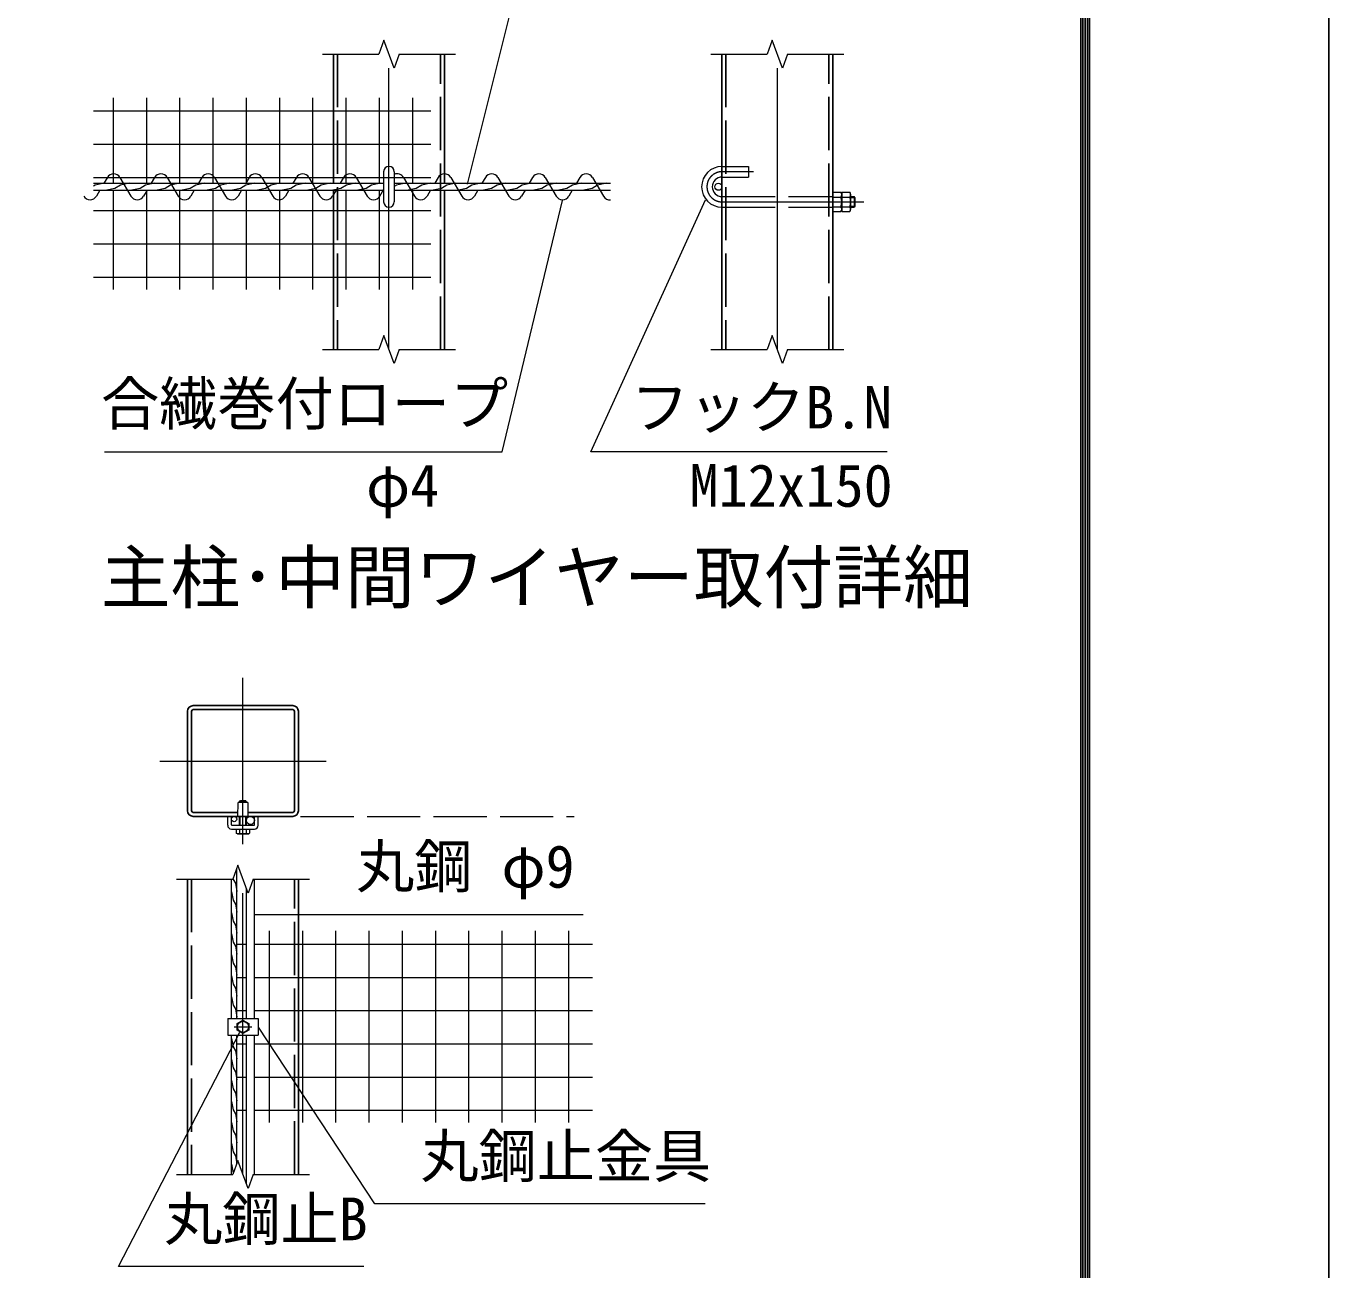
# Model space of a CAD drawing. Units: millimetres, scale not verified. Extents: x -12599 to 12601, y -8909 to 8911.
# Drawn here: x 8192 to 12601, y 865 to 5076 of the extents above; entities that cross this region are included whole.
import ezdxf
from ezdxf.enums import TextEntityAlignment as Align

# ---------------------------------------------------------------- set-up
doc = ezdxf.new("R2010")
doc.units = ezdxf.units.MM
doc.header["$LTSCALE"] = 30
doc.linetypes.add('DASHED', pattern=[7.5, 6, -1.5])
doc.linetypes.add('USER1', pattern=[50.8, 31.75, -6.35, 6.35, -6.35])
for name, color, linetype, lineweight in [('0-0_D-BMK', 2, 'USER1', 13), ('0-1_D-STR1', 1, 'Continuous', 25), ('0-2_D-STR3', 3, 'Continuous', 13), ('0-4_D-STR-DIM', 7, 'Continuous', 13), ('0-7_D-STR-TXT', 7, 'Continuous', 13), ('0-8_D-TTL-TXT', 7, 'Continuous', 13), ('0-9_D-STR2', 7, 'Continuous', 13), ('0-C_D-TTL', 7, 'Continuous', 25)]:
    doc.layers.add(name, color=color, linetype=linetype, lineweight=lineweight)
doc.styles.add('ＭＳ ゴシック', font='')
doc.styles.get('ＭＳ ゴシック').set_extended_font_data('MS Gothic')

msp = doc.modelspace()

# ---------------------------------------------------------------- linework, layer by layer
at = {"layer": '0-0_D-BMK'}
for p, q in [((9419.86, 3980.81), (9419.86, 4980.81)), ((10734.4, 3980.81), (10734.4, 4980.81)), ((10653.33, 4582.81), (10546.9, 4582.81)), ((10546.9, 4480.81), (11026.9, 4480.81)), ((8925.68, 2306.59), (8925.68, 2869.09)), ((8644.43, 2587.84), (9206.93, 2587.84)), ((8925.68, 1188.24), (8925.68, 2188.24)), ((8895.68, 1688.24), (8955.68, 1688.24))]:
    msp.add_line(p, q, dxfattribs=at)
msp.add_arc((10546.9, 4531.81), 51, 90, 270, dxfattribs=at)
at = {"layer": '0-1_D-STR1'}
for p, q in [((9232.36, 4980.81), (9232.36, 4543.81)), ((9607.36, 4543.81), (9607.36, 4980.81)), ((10546.9, 3980.81), (10546.9, 4980.81)), ((10921.9, 4980.81), (10921.9, 3980.81)), ((9232.36, 4519.81), (9232.36, 3980.81)), ((9607.36, 3980.81), (9607.36, 4519.81)), ((8738.18, 2756.14), (8738.18, 2419.54)), ((8751.68, 2756.14), (8751.68, 2419.54)), ((9093.98, 2775.34), (8757.38, 2775.34)), ((9093.98, 2761.84), (8757.38, 2761.84)), ((9099.68, 2419.54), (9099.68, 2756.14)), ((9113.18, 2419.54), (9113.18, 2756.14)), ((8757.38, 2413.84), (8908.97, 2413.84)), ((8757.38, 2400.34), (9093.98, 2400.34)), ((8942.39, 2413.84), (9093.98, 2413.84)), ((8738.18, 2188.24), (8738.18, 1188.24)), ((9113.18, 1188.24), (9113.18, 2188.24))]:
    msp.add_line(p, q, dxfattribs=at)
at = {"layer": '0-1_D-STR1', "linetype": 'DASHED'}
for p, q in [((9245.86, 4980.81), (9245.86, 3980.81)), ((9593.86, 3980.81), (9593.86, 4980.81)), ((10560.4, 4980.81), (10560.4, 3980.81)), ((10908.4, 3980.81), (10908.4, 4980.81)), ((8751.68, 2188.24), (8751.68, 1188.24)), ((9099.68, 1188.24), (9099.68, 2188.24))]:
    msp.add_line(p, q, dxfattribs=at)
at = {"layer": '0-1_D-STR1'}
for centre, radius, start, end in [((8757.38, 2756.14), 19.2, 90, 180), ((8757.38, 2756.14), 5.7, 90, 180), ((9093.98, 2756.14), 19.2, 0, 90), ((9093.98, 2756.14), 5.7, 0, 90), ((8757.38, 2419.54), 19.2, 180, 270), ((8757.38, 2419.54), 5.7, 180, 270), ((9093.98, 2419.54), 19.2, 270, 0), ((9093.98, 2419.54), 5.7, 270, 0)]:
    msp.add_arc(centre, radius, start, end, dxfattribs=at)
at = {"layer": '0-2_D-STR3', "linetype": 'DASHED'}
for p, q in [((10546.9, 4600.81), (10636.9, 4600.81)), ((10636.9, 4600.81), (10636.9, 4564.81)), ((10546.9, 4564.81), (10636.9, 4564.81)), ((10546.9, 4498.81), (10921.9, 4498.81)), ((10546.9, 4462.8), (10921.9, 4462.8))]:
    msp.add_line(p, q, dxfattribs=at)
at = {"layer": '0-2_D-STR3'}
for p, q in [((8419.86, 4543.81), (9401.86, 4543.81)), ((9401.86, 4582.81), (9401.86, 4480.81)), ((9437.86, 4582.81), (9437.86, 4480.81)), ((9437.86, 4543.81), (10169.86, 4543.81)), ((8419.86, 4519.81), (9401.86, 4519.81)), ((9437.86, 4519.81), (10169.86, 4519.81)), ((10921.9, 4513.66), (10921.9, 4447.95)), ((10921.9, 4513.66), (10949.5, 4513.66)), ((10951.9, 4513.66), (10951.9, 4447.95)), ((10951.9, 4513.66), (10979.5, 4513.66)), ((10951.9, 4506.66), (10951.9, 4454.95)), ((10981.9, 4506.66), (10981.9, 4454.95)), ((10981.9, 4498.81), (10994.06, 4498.81)), ((10996.9, 4495.96), (10994.06, 4498.81)), ((10994.06, 4498.81), (10994.06, 4462.8)), ((10921.9, 4497.23), (10949.5, 4497.23)), ((10921.9, 4464.38), (10949.5, 4464.38)), ((10951.9, 4497.23), (10979.5, 4497.23)), ((10951.9, 4464.38), (10979.5, 4464.38)), ((10981.9, 4495.96), (10996.9, 4495.96)), ((10981.9, 4462.8), (10994.06, 4462.8)), ((10996.9, 4495.96), (10996.9, 4465.65)), ((10921.9, 4447.95), (10949.5, 4447.95)), ((10951.9, 4447.95), (10979.5, 4447.95)), ((8908.88, 2400.34), (8909.18, 2447.44)), ((8942.18, 2447.44), (8909.18, 2447.44)), ((8913.68, 2450.14), (8917.28, 2453.74)), ((8913.68, 2450.14), (8937.68, 2450.14)), ((8913.68, 2447.44), (8913.68, 2450.14)), ((8915.93, 2447.44), (8915.93, 2452.39)), ((8917.28, 2453.74), (8934.08, 2453.74)), ((8937.68, 2450.14), (8934.08, 2453.74)), ((8935.43, 2447.44), (8935.43, 2452.39)), ((8937.68, 2447.44), (8937.68, 2450.14)), ((8942.18, 2447.44), (8942.48, 2400.34)), ((8874.08, 2400.34), (8886.68, 2400.34)), ((8874.08, 2370.34), (8874.08, 2400.34)), ((8886.68, 2371.84), (8886.68, 2400.34)), ((8913.68, 2370.34), (8913.68, 2400.34)), ((8915.93, 2370.34), (8915.93, 2400.34)), ((8935.43, 2370.34), (8935.43, 2400.34)), ((8937.68, 2370.34), (8937.68, 2400.34)), ((8964.68, 2371.84), (8964.68, 2400.34)), ((8964.68, 2400.34), (8977.28, 2400.34)), ((8977.28, 2370.34), (8977.28, 2400.34)), ((8886.68, 2357.74), (8964.68, 2357.74)), ((8888.18, 2370.34), (8963.18, 2370.34)), ((8903.16, 2357.74), (8903.16, 2343.92)), ((8903.16, 2357.74), (8948.2, 2357.74)), ((8906.78, 2341.84), (8903.16, 2343.92)), ((8906.78, 2341.84), (8944.58, 2341.84)), ((8914.42, 2357.74), (8914.42, 2343.92)), ((8936.94, 2357.74), (8936.94, 2343.92)), ((8944.58, 2341.84), (8948.2, 2343.92)), ((8948.2, 2357.74), (8948.2, 2343.92)), ((8904.68, 1716.74), (8904.68, 2225.69)), ((8886.68, 1716.74), (8886.68, 2188.24)), ((8964.68, 1716.74), (8964.68, 2188.24)), ((8937.68, 1716.74), (8937.68, 2155.27)), ((8874.08, 1716.74), (8977.28, 1716.74)), ((8874.08, 1716.74), (8874.08, 1659.74)), ((8906.18, 1699.5), (8925.68, 1710.76)), ((8906.18, 1676.98), (8906.18, 1699.5)), ((8925.68, 1665.73), (8906.18, 1676.98)), ((8925.68, 1710.76), (8945.18, 1699.5)), ((8945.18, 1676.98), (8925.68, 1665.73)), ((8945.18, 1699.5), (8945.18, 1676.98)), ((8977.28, 1716.74), (8977.28, 1659.74)), ((8874.08, 1659.74), (8977.28, 1659.74)), ((8886.68, 1188.24), (8886.68, 1659.74)), ((8904.68, 1225.69), (8904.68, 1659.74)), ((8937.68, 1155.27), (8937.68, 1659.74)), ((8964.68, 1188.24), (8964.68, 1659.74))]:
    msp.add_line(p, q, dxfattribs=at)
at = {"layer": '0-2_D-STR3', "color": 4}
for p, q in [((8466.84, 4563.31), (8455.29, 4543.81)), ((8509.48, 4563.31), (8546.79, 4500.31)), ((8626.74, 4563.31), (8615.19, 4543.81)), ((8669.39, 4563.31), (8706.69, 4500.31)), ((8786.64, 4563.31), (8775.1, 4543.81)), ((8829.29, 4563.31), (8866.6, 4500.31)), ((8946.55, 4563.31), (8935, 4543.81)), ((8989.19, 4563.31), (9026.5, 4500.31)), ((9106.45, 4563.31), (9094.91, 4543.81)), ((9149.1, 4563.31), (9186.41, 4500.31)), ((9266.36, 4563.31), (9254.81, 4543.81)), ((9309, 4563.31), (9346.31, 4500.31)), ((9468.91, 4563.31), (9506.21, 4500.31)), ((9586.17, 4563.31), (9574.62, 4543.81)), ((9628.81, 4563.31), (9666.12, 4500.31)), ((9746.07, 4563.31), (9734.52, 4543.81)), ((9788.71, 4563.31), (9826.02, 4500.31)), ((9905.97, 4563.31), (9894.43, 4543.81)), ((9948.62, 4563.31), (9985.93, 4500.31)), ((10065.88, 4563.31), (10054.33, 4543.81)), ((10108.52, 4563.31), (10145.83, 4500.31)), ((8441.08, 4519.81), (8429.53, 4500.31)), ((8600.98, 4519.81), (8589.43, 4500.31)), ((8760.89, 4519.81), (8749.34, 4500.31)), ((8920.79, 4519.81), (8909.24, 4500.31)), ((9080.69, 4519.81), (9069.15, 4500.31)), ((9240.6, 4519.81), (9229.05, 4500.31)), ((9401.86, 4522.1), (9388.22, 4499.07)), ((9560.41, 4519.81), (9548.86, 4500.31)), ((9720.31, 4519.81), (9708.76, 4500.31)), ((9880.21, 4519.81), (9868.67, 4500.31)), ((10040.12, 4519.81), (10028.57, 4500.31))]:
    msp.add_line(p, q, dxfattribs=at)
at = {"layer": '0-2_D-STR3'}
for points in [[(8455.86, 4543.81), (8425.85, 4536.87), (8419.86, 4533.41)], [(8540.85, 4543.81), (8510.84, 4536.87), (8492.44, 4526.24), (8464.83, 4519.81)], [(8625.84, 4543.81), (8595.83, 4536.87), (8577.43, 4526.24), (8549.82, 4519.81)], [(8710.84, 4543.81), (8680.83, 4536.87), (8662.42, 4526.24), (8634.81, 4519.81)], [(8795.83, 4543.81), (8765.82, 4536.87), (8747.42, 4526.24), (8719.81, 4519.81)], [(8880.82, 4543.81), (8850.81, 4536.87), (8832.41, 4526.24), (8804.8, 4519.81)], [(8965.81, 4543.81), (8935.8, 4536.87), (8917.4, 4526.24), (8889.79, 4519.81)], [(9050.8, 4543.81), (9020.79, 4536.87), (9002.39, 4526.24), (8974.78, 4519.81)], [(9135.79, 4543.81), (9105.79, 4536.87), (9087.38, 4526.24), (9059.77, 4519.81)], [(9220.79, 4543.81), (9190.78, 4536.87), (9172.37, 4526.24), (9144.76, 4519.81)], [(9305.78, 4543.81), (9275.77, 4536.87), (9257.37, 4526.24), (9229.76, 4519.81)], [(9390.77, 4543.81), (9360.76, 4536.87), (9342.36, 4526.24), (9314.75, 4519.81)], [(9475.76, 4543.81), (9445.75, 4536.87), (9437.86, 4532.31)], [(9560.75, 4543.81), (9530.74, 4536.87), (9512.34, 4526.24), (9484.73, 4519.81)], [(9645.75, 4543.81), (9615.74, 4536.87), (9597.33, 4526.24), (9569.72, 4519.81)], [(9730.74, 4543.81), (9700.73, 4536.87), (9682.33, 4526.24), (9654.71, 4519.81)], [(9815.73, 4543.81), (9785.72, 4536.87), (9767.32, 4526.24), (9739.71, 4519.81)], [(9900.72, 4543.81), (9870.71, 4536.87), (9852.31, 4526.24), (9824.7, 4519.81)], [(9985.71, 4543.81), (9955.7, 4536.87), (9937.3, 4526.24), (9909.69, 4519.81)], [(10070.7, 4543.81), (10040.69, 4536.87), (10022.29, 4526.24), (9994.68, 4519.81)], [(10155.7, 4543.81), (10125.69, 4536.87), (10107.28, 4526.24), (10079.67, 4519.81)], [(10981.9, 4465.65), (10996.9, 4465.65), (10994.06, 4462.8)], [(8891.8, 2190.3), (8892.4, 2187.31), (8899.96, 2174.07), (8904.68, 2146.74)], [(8886.68, 2144.84), (8892.4, 2116.38), (8899.96, 2103.14), (8904.68, 2075.81)], [(8886.68, 2073.92), (8892.4, 2045.46), (8899.96, 2032.21), (8904.68, 2004.88)], [(8886.68, 2002.99), (8892.4, 1974.53), (8899.96, 1961.28), (8904.68, 1933.95)], [(8886.68, 1932.06), (8892.4, 1903.6), (8899.96, 1890.35), (8904.68, 1863.02)], [(8886.68, 1861.13), (8892.4, 1832.67), (8899.96, 1819.42), (8904.68, 1792.1)], [(8886.68, 1790.2), (8892.4, 1761.74), (8899.96, 1748.49), (8904.68, 1721.17)], [(8886.68, 1648.34), (8892.4, 1619.88), (8899.96, 1606.64), (8904.68, 1579.31)], [(8886.68, 1577.41), (8892.4, 1548.95), (8899.96, 1535.71), (8904.68, 1508.38)], [(8886.68, 1506.49), (8892.4, 1478.03), (8899.96, 1464.78), (8904.68, 1437.45)], [(8886.68, 1435.56), (8892.4, 1407.1), (8899.96, 1393.85), (8904.68, 1366.52)], [(8886.68, 1364.63), (8892.4, 1336.17), (8899.96, 1322.92), (8904.68, 1295.59)], [(8886.68, 1293.7), (8892.4, 1265.24), (8899.96, 1251.99), (8904.68, 1224.67)], [(8886.68, 1222.77), (8892.4, 1194.31), (8892.92, 1193.39)]]:
    msp.add_lwpolyline(points, dxfattribs=at)
for centre, radius in [((10534.9, 4531.81), 12), ((8895.68, 2391.34), 9), ((8951.18, 2386.84), 13.5), ((8925.68, 1688.24), 18.75)]:
    msp.add_circle(centre, radius, dxfattribs=at)
for centre, radius, start, end in [((9419.86, 4582.81), 18, 0, 180), ((10546.9, 4531.81), 69, 90, 270), ((10546.9, 4531.81), 33, 90, 270), ((10936.95, 4505.44), 14.99, 326.78843, 33.21157), ((10966.95, 4505.44), 14.99, 326.78843, 33.21157), ((9419.86, 4480.81), 18, 180, 0), ((10894.49, 4480.81), 57.41, 343.37369, 16.62631), ((10936.95, 4456.17), 14.99, 326.78843, 33.21157), ((10924.49, 4480.81), 57.41, 343.37369, 16.62631), ((10966.95, 4456.17), 14.99, 326.78843, 33.21157), ((8886.68, 2370.34), 12.6, 180, 270), ((8888.18, 2371.84), 1.5, 180, 270), ((8888.18, 2371.84), 1.5, 180, 270), ((8908.79, 2352.15), 9.97, 235.61585, 304.38415), ((8925.68, 2379.44), 37.26, 252.4121, 287.5879), ((8942.57, 2352.15), 9.97, 235.61585, 304.38415), ((8963.18, 2371.84), 1.5, 270, 0), ((8964.68, 2370.34), 12.6, 270, 0)]:
    msp.add_arc(centre, radius, start, end, dxfattribs=at)
at = {"layer": '0-2_D-STR3', "color": 4}
for centre, start, end in [((8488.16, 4551.52), 28.93798, 151.06202), ((8648.06, 4551.52), 28.93798, 151.06202), ((8807.97, 4551.52), 28.93798, 151.06202), ((8967.87, 4551.52), 28.93798, 151.06202), ((9127.78, 4551.52), 28.93798, 151.06202), ((9287.68, 4551.52), 28.93798, 151.06202), ((9447.58, 4551.52), 28.93798, 113.52174), ((9607.49, 4551.52), 28.93798, 151.06202), ((9767.39, 4551.52), 28.93798, 151.06202), ((9927.3, 4551.52), 28.93798, 151.06202), ((10087.2, 4551.52), 28.93798, 151.06202), ((8408.21, 4512.09), 208.93798, 331.06202), ((8568.11, 4512.09), 208.93798, 331.06202), ((8728.02, 4512.09), 208.93798, 331.06202), ((8887.92, 4512.09), 208.93798, 331.06202), ((9047.82, 4512.09), 208.93798, 331.06202), ((9207.73, 4512.09), 208.93798, 331.06202), ((9367.63, 4512.09), 208.93798, 331.06202), ((9527.54, 4512.09), 208.93798, 331.06202), ((9687.44, 4512.09), 208.93798, 331.06202), ((9847.34, 4512.09), 208.93798, 331.06202), ((10007.25, 4512.09), 208.93798, 331.06202), ((10167.15, 4512.09), 208.93798, 276.37941)]:
    msp.add_arc(centre, 24.36, start, end, dxfattribs=at)
at = {"layer": '0-4_D-STR-DIM'}
for p, q in [((9402.55, 5028.38), (9385.23, 4980.81)), ((9437.17, 4933.23), (9402.55, 5028.38)), ((10717.08, 5028.38), (10699.77, 4980.81)), ((10751.71, 4933.23), (10717.08, 5028.38)), ((9194.86, 4980.81), (9385.23, 4980.81)), ((9454.49, 4980.81), (9437.17, 4933.23)), ((9454.49, 4980.81), (9644.86, 4980.81)), ((10509.4, 4980.81), (10699.77, 4980.81)), ((10769.03, 4980.81), (10751.71, 4933.23)), ((10769.03, 4980.81), (10959.4, 4980.81)), ((9402.55, 4028.38), (9385.23, 3980.81)), ((9437.17, 3933.23), (9402.55, 4028.38)), ((10717.08, 4028.38), (10699.77, 3980.81)), ((10751.71, 3933.23), (10717.08, 4028.38)), ((9194.86, 3980.81), (9385.23, 3980.81)), ((9454.49, 3980.81), (9437.17, 3933.23)), ((9454.49, 3980.81), (9644.86, 3980.81)), ((10509.4, 3980.81), (10699.77, 3980.81)), ((10769.03, 3980.81), (10751.71, 3933.23)), ((10769.03, 3980.81), (10959.4, 3980.81)), ((8908.36, 2235.81), (8891.05, 2188.24)), ((8942.99, 2140.67), (8908.36, 2235.81)), ((8700.68, 2188.24), (8891.05, 2188.24)), ((8960.31, 2188.24), (8942.99, 2140.67)), ((8960.31, 2188.24), (9150.68, 2188.24)), ((8908.36, 1235.81), (8891.05, 1188.24)), ((8942.99, 1140.67), (8908.36, 1235.81)), ((8700.68, 1188.24), (8891.05, 1188.24)), ((8960.31, 1188.24), (8942.99, 1140.67)), ((8960.31, 1188.24), (9150.68, 1188.24))]:
    msp.add_line(p, q, dxfattribs=at)
at = {"layer": '0-7_D-STR-TXT'}
for p in [(9273.78, 2067.32), (10077.11, 2067.32)]:
    msp.add_line(p, (8966.68, 2067.32), dxfattribs=at)
for points in [[(11171.12, 5145.35), (9835.1, 5145.35), (9684.08, 4540.94)], [(8456.81, 3634.47), (9802.73, 3634.47), (10006.78, 4485.78)], [(11105.38, 3634.47), (10102.86, 3634.47), (10491.33, 4487.97)], [(10489.71, 1089.38), (9371.46, 1089.38), (8978.38, 1686.57)], [(9334.61, 877), (8504.18, 877), (8915.01, 1669.58)]]:
    msp.add_lwpolyline(points, dxfattribs=at)
at = {"layer": '0-9_D-STR2'}
for p, q in [((8487.62, 4543.81), (8487.62, 4833.37)), ((8600.12, 4543.81), (8600.12, 4833.37)), ((8712.62, 4543.81), (8712.62, 4833.37)), ((8825.12, 4543.81), (8825.12, 4833.37)), ((8937.62, 4543.81), (8937.62, 4833.37)), ((9050.12, 4543.81), (9050.12, 4833.37)), ((9162.62, 4543.81), (9162.62, 4833.37)), ((9275.12, 4543.81), (9275.12, 4833.37)), ((9387.62, 4543.81), (9387.62, 4833.37)), ((9500.12, 4543.81), (9500.12, 4833.37)), ((8419.86, 4788.63), (9561.4, 4788.63)), ((8419.86, 4676.13), (9561.4, 4676.13)), ((8419.86, 4563.63), (9561.4, 4563.63)), ((8487.62, 4184.37), (8487.62, 4519.81)), ((8600.12, 4184.37), (8600.12, 4519.81)), ((8712.62, 4184.37), (8712.62, 4519.81)), ((8825.12, 4184.37), (8825.12, 4519.81)), ((8937.62, 4184.37), (8937.62, 4519.81)), ((9050.12, 4184.37), (9050.12, 4519.81)), ((9162.62, 4184.37), (9162.62, 4519.81)), ((9275.12, 4184.37), (9275.12, 4519.81)), ((9387.62, 4184.37), (9387.62, 4519.81)), ((9500.12, 4184.37), (9500.12, 4519.81)), ((8419.86, 4451.13), (9561.4, 4451.13)), ((8419.86, 4338.63), (9561.4, 4338.63)), ((8419.86, 4226.13), (9561.4, 4226.13)), ((9015.55, 1363.74), (9015.55, 2012.74)), ((9128.05, 1363.74), (9128.05, 2012.74)), ((9240.55, 1363.74), (9240.55, 2012.74)), ((9353.05, 1363.74), (9353.05, 2012.74)), ((9465.55, 1363.74), (9465.55, 2012.74)), ((9578.05, 1363.74), (9578.05, 2012.74)), ((9690.55, 1363.74), (9690.55, 2012.74)), ((9803.05, 1363.74), (9803.05, 2012.74)), ((9915.55, 1363.74), (9915.55, 2012.74)), ((10028.05, 1363.74), (10028.05, 2012.74)), ((8904.68, 1968), (8937.68, 1968)), ((8964.68, 1968), (10108.59, 1968)), ((8904.68, 1855.5), (8937.68, 1855.5)), ((8964.68, 1855.5), (10108.59, 1855.5)), ((8904.68, 1743), (8937.68, 1743)), ((8964.68, 1743), (10108.59, 1743)), ((8904.68, 1630.5), (8937.68, 1630.5)), ((8964.68, 1630.5), (10108.59, 1630.5)), ((8904.68, 1518), (8937.68, 1518)), ((8964.68, 1518), (10108.59, 1518)), ((8904.68, 1405.5), (8937.68, 1405.5)), ((8964.68, 1405.5), (10108.59, 1405.5))]:
    msp.add_line(p, q, dxfattribs=at)
at = {"layer": '0-9_D-STR2', "linetype": 'DASHED'}
msp.add_line((8895.68, 2400.34), (10046.22, 2400.34), dxfattribs=at)
at = {"layer": '0-C_D-TTL', "color": 2}
msp.add_lwpolyline([(-12599.04, 8910.68), (12600.96, 8910.68), (12600.96, -8909.32), (-12599.04, -8909.32)], close=True, dxfattribs=at)
at = {"layer": '0-C_D-TTL'}
for points in [[(-11789.04, 8250.68), (11790.96, 8250.68), (11790.96, -8249.32), (-11789.04, -8249.32)], [(-11781.54, 8243.18), (11783.46, 8243.18), (11783.46, -8241.82), (-11781.54, -8241.82)], [(-11774.04, 8235.68), (11775.96, 8235.68), (11775.96, -8234.32), (-11774.04, -8234.32)], [(-11766.54, 8228.18), (11768.46, 8228.18), (11768.46, -8226.82), (-11766.54, -8226.82)], [(-11759.04, 8220.68), (11760.96, 8220.68), (11760.96, -8219.32), (-11759.04, -8219.32)]]:
    msp.add_lwpolyline(points, close=True, dxfattribs=at)

# ---------------------------------------------------------------- texts
at = {"layer": '0-7_D-STR-TXT', "style": 'ＭＳ ゴシック'}
for s, p in [('合繊巻付ロープ', (8445.39, 3682.51)), ('フックB.N', (10238.12, 3670.33)), ('φ4', (9342.35, 3405.25)), ('M12x150', (10437.32, 3405.25)), ('丸鋼 φ9', (9308.83, 2115.74)), ('丸鋼止金具', (9526.52, 1135.14)), ('丸鋼止B', (8659.23, 922.37))]:
    msp.add_text(s, height=144.3, dxfattribs=at).set_placement(p, align=Align.BOTTOM_LEFT)
at = {"layer": '0-8_D-TTL-TXT', "style": 'ＭＳ ゴシック'}
msp.add_text('主柱･中間ワイヤー取付詳細', height=173.1, dxfattribs=at).set_placement((8444.48, 3071.44), align=Align.BOTTOM_LEFT)

doc.saveas('drawing.dxf')
